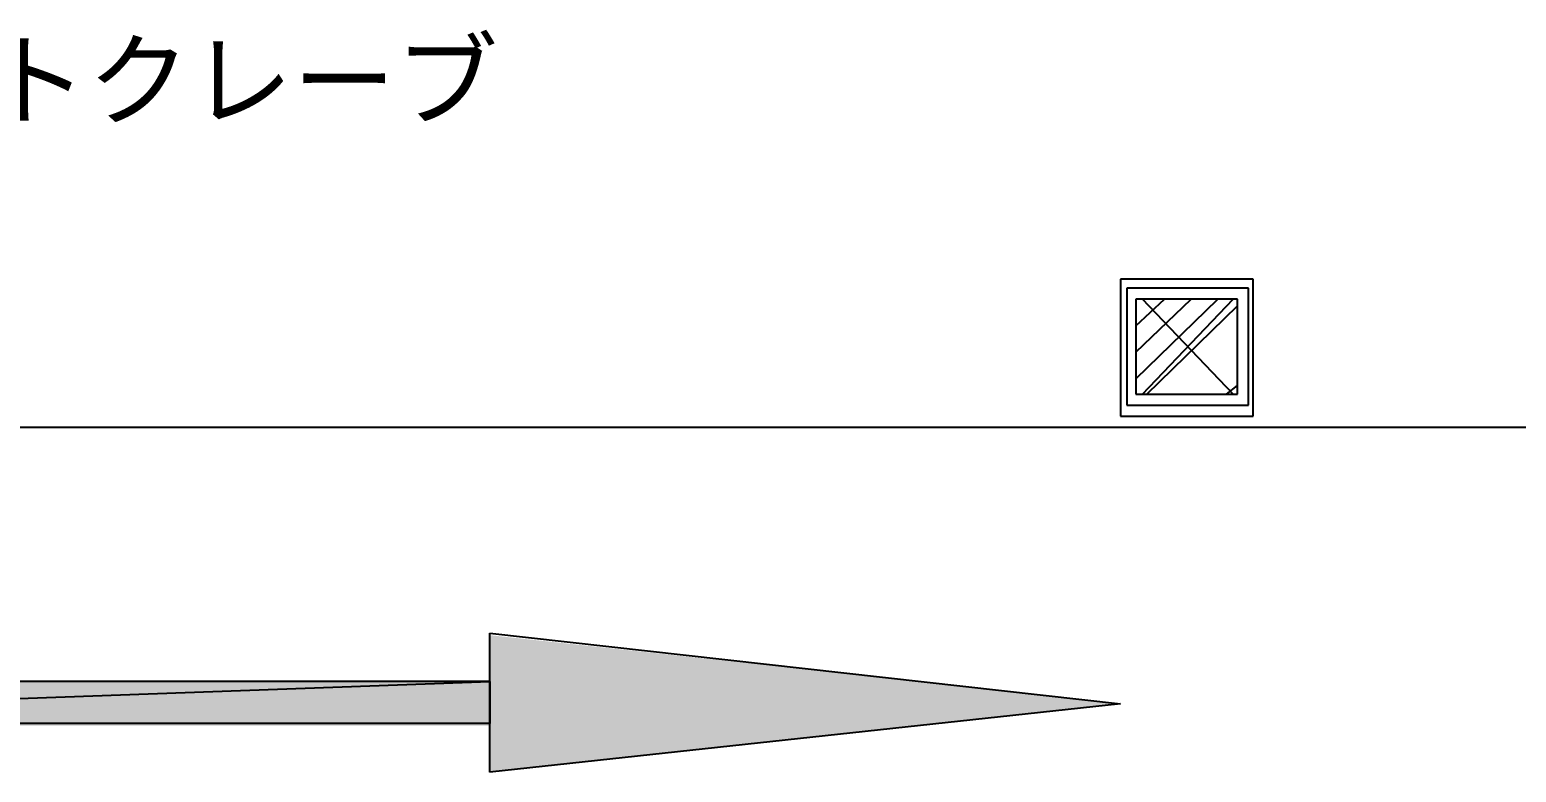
# Model space of a CAD drawing. Header units: millimetres. Extents: x 5 to 415, y 48 to 251.
# Drawn here: x 240.29 to 252.15, y 162.01 to 167.94 of the extents above; entities that cross this region are included whole.
import ezdxf

# ---------------------------------------------------------------- set-up
doc = ezdxf.new("R2010")
doc.units = ezdxf.units.MM
for name, color, linetype in [('H', 7, 'Continuous'), ('P', 7, 'Continuous'), ('T', 7, 'Continuous')]:
    doc.layers.add(name, color=color, linetype=linetype)

msp = doc.modelspace()

# ---------------------------------------------------------------- hatches: boundary and pattern name
at = {"layer": 'H', "linetype": 'Continuous'}
for points in [[(243.963, 162.013), (243.963, 163.107), (249.008, 162.56), (243.963, 162.013)], [(234.685, 162.384), (234.685, 162.736), (243.963, 162.736), (243.963, 162.384), (234.685, 162.384)]]:
    msp.add_hatch(color=256, dxfattribs=at).paths.add_polyline_path(points)

# ---------------------------------------------------------------- linework, layer by layer
at = {"layer": 'P'}
for points in [[(248.991, 165.947), (248.991, 164.853)], [(250.049, 165.947), (248.991, 165.947)], [(249.043, 165.876), (249.043, 164.941)], [(250.014, 165.876), (249.043, 165.876)], [(250.014, 164.941), (250.014, 165.876)], [(250.049, 164.853), (250.049, 165.947)], [(249.114, 165.576), (249.343, 165.788)], [(249.114, 165.365), (249.555, 165.788)], [(249.114, 165.153), (249.767, 165.788)], [(249.114, 165.788), (249.114, 165.029)], [(249.925, 165.788), (249.114, 165.788)], [(249.89, 165.029), (249.167, 165.788)], [(249.167, 165.029), (249.89, 165.788)], [(249.202, 165.029), (249.925, 165.735)], [(249.925, 165.029), (249.925, 165.788)], [(249.114, 165.029), (249.925, 165.029)], [(249.837, 165.029), (249.925, 165.1)], [(249.043, 164.941), (250.014, 164.941)], [(282.011, 164.765), (115.094, 164.765)], [(248.991, 164.853), (250.049, 164.853)], [(243.963, 163.124), (248.991, 162.56)], [(243.963, 162.013), (243.963, 163.124)], [(234.685, 162.401), (243.963, 162.736)], [(243.963, 162.736), (234.685, 162.736)], [(234.685, 162.401), (243.963, 162.736)], [(243.963, 162.736), (243.963, 162.401)], [(248.991, 162.56), (243.963, 162.013)], [(243.963, 162.401), (234.685, 162.401)]]:
    msp.add_lwpolyline(points, dxfattribs=at)

# ---------------------------------------------------------------- texts
at = {"layer": 'T', "insert": (238.3, 167.2), "char_height": 0.6, "attachment_point": 7}
msp.add_mtext('{\\fArial|b0|i0|c0|p18;オートクレーブ}', dxfattribs=at)

doc.saveas('drawing.dxf')
